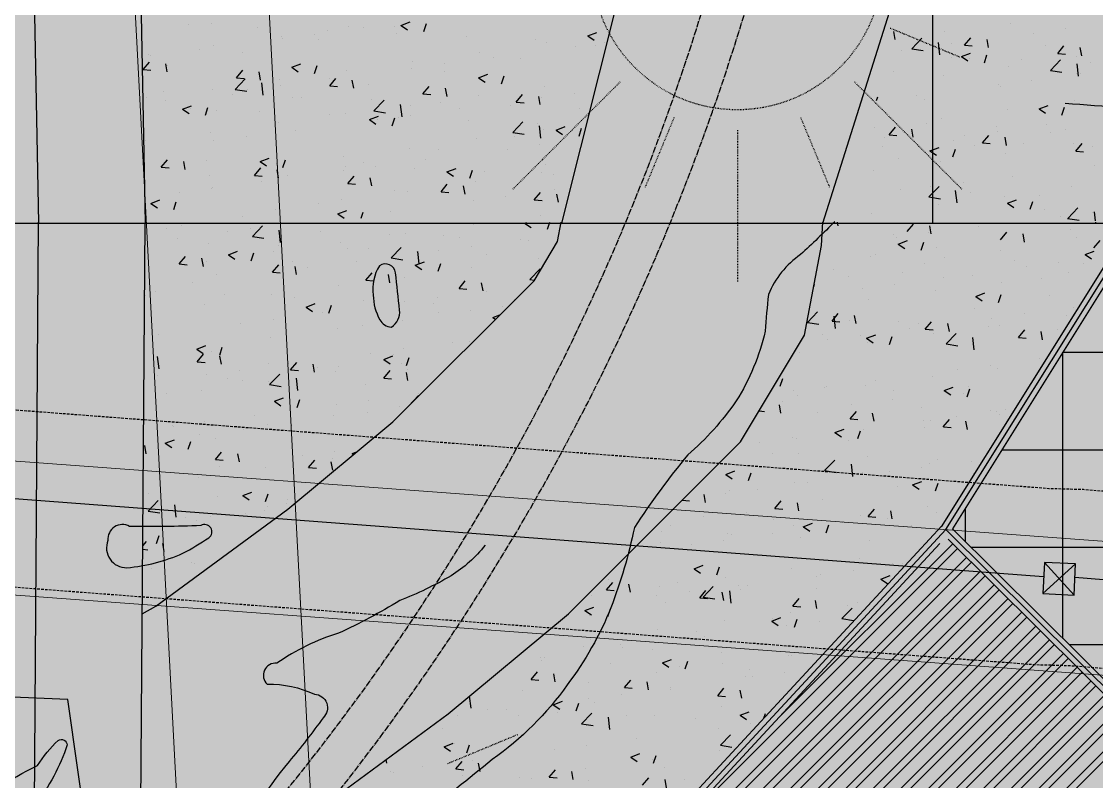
# Model space of a CAD drawing. Header units: millimetres. Extents: x 709 to 3952, y 378 to 2394.
# Drawn here: x 2424.3 to 2631, y 845 to 991.2 of the extents above; entities that cross this region are included whole.
import ezdxf

# ---------------------------------------------------------------- set-up
doc = ezdxf.new("R2010")
doc.units = ezdxf.units.MM
for name, pattern in [('ACAD_ISO03W100', [30, 12, -18]), ('ACAD_ISO04W100', [30, 24, -3, 0, -3]), ('DASHED', [0.75, 0.5, -0.25])]:
    doc.linetypes.add(name, pattern=pattern)
for name, color, linetype in [('BAS', 252, 'Continuous'), ('Layer1', 7, 'Continuous'), ('Layer3', 5, 'Continuous')]:
    doc.layers.add(name, color=color, linetype=linetype)
doc.layers.add('line', color=251, linetype='Continuous', lineweight=20)

# ---------------------------------------------------------------- blocks, each defined once
blk = doc.blocks.new('*X242')
at = {"color": 0}
for p, q in [((411214.94, 4018038.45), (411214.94, 4018038.45)), ((411192.76, 4018035.37), (411192.48, 4018036.92)), ((411202.31, 4018036.85), (411202.31, 4018036.85)), ((411219.28, 4018036.58), (411219.28, 4018036.58)), ((411225.54, 4018037.41), (411225.54, 4018037.41)), ((411195.93, 4018033.57), (411197.88, 4018035.6)), ((411201.34, 4018032.43), (411201.07, 4018034.81)), ((411203.5, 4018034.51), (411203.5, 4018034.51)), ((411206.07, 4018034.27), (411207.28, 4018035.71)), ((411206.07, 4018034.27), (411207.57, 4018034.14)), ((411210.7, 4018033.81), (411210.41, 4018035.37)), ((411221.64, 4018034.3), (411221.64, 4018034.3)), ((411224, 4018032.7), (411225.21, 4018034.14)), ((411194.03, 4018033.26), (411194.03, 4018033.26)), ((411195.93, 4018033.57), (411198.15, 4018033.22)), ((411203.66, 4018031.99), (411203.66, 4018031.99)), ((411205.51, 4018032.07), (411207.26, 4018032.74)), ((411205.51, 4018032.07), (411206.75, 4018031.23)), ((411209.9, 4018030.9), (411210.4, 4018032.41)), ((411224, 4018032.7), (411225.5, 4018032.57)), ((411227.62, 4018032), (411227.62, 4018032)), ((411228.63, 4018032.24), (411228.34, 4018033.8)), ((411207.06, 4018031.8), (411207.06, 4018031.8)), ((411214.63, 4018030.12), (411214.63, 4018030.12)), ((411217, 4018031.43), (411217, 4018031.43)), ((411222.61, 4018029.43), (411224.56, 4018031.46)), ((411228.03, 4018028.3), (411227.75, 4018030.67)), ((411230.35, 4018030.86), (411230.35, 4018030.86)), ((411192.48, 4018029.3), (411192.48, 4018029.3)), ((411202.01, 4018028.52), (411202.01, 4018028.52)), ((411222.61, 4018029.43), (411224.83, 4018029.09)), ((411227.63, 4018028.81), (411227.63, 4018028.81)), ((411228.43, 4018028.8), (411228.43, 4018028.8)), ((411212.71, 4018026.72), (411212.71, 4018026.72)), ((411213.05, 4018026.31), (411213.05, 4018026.31)), ((411218.97, 4018027.55), (411218.97, 4018027.55)), ((411189.16, 4018023.64), (411189.4, 4018024.35)), ((411196.92, 4018024.65), (411196.92, 4018024.65)), ((411198.47, 4018023.81), (411198.47, 4018023.81)), ((411214.33, 4018021.8), (411214.33, 4018021.8)), ((411220.43, 4018022), (411222.18, 4018022.67)), ((411220.43, 4018022), (411221.68, 4018021.16)), ((411224.82, 4018020.83), (411225.33, 4018022.34)), ((411227.31, 4018023.68), (411227.31, 4018023.68)), ((411201.7, 4018020.2), (411201.7, 4018020.2)), ((411188.87, 4018018.44), (411188.87, 4018018.44)), ((411191.61, 4018017.04), (411192.81, 4018018.47)), ((411196.23, 4018016.57), (411195.94, 4018018.14)), ((411198.79, 4018019.22), (411198.79, 4018019.22)), ((411212.14, 4018018.65), (411212.14, 4018018.65)), ((411212.39, 4018017.69), (411212.39, 4018017.69)), ((411221.86, 4018018.93), (411221.86, 4018018.93)), ((411222.59, 4018017.56), (411222.59, 4018017.56)), ((411225.48, 4018018.09), (411225.48, 4018018.09)), ((411190.72, 4018016.42), (411190.72, 4018016.42)), ((411191.61, 4018017.04), (411193.1, 4018016.91)), ((411204.06, 4018015.86), (411204.06, 4018015.86)), ((411206.13, 4018016.86), (411206.13, 4018016.86)), ((411209.54, 4018015.47), (411210.75, 4018016.9)), ((411209.54, 4018015.47), (411211.04, 4018015.34)), ((411214.16, 4018015), (411213.88, 4018016.57)), ((411190.34, 4018014.79), (411190.34, 4018014.79)), ((411199.43, 4018013.94), (411201.18, 4018014.61)), ((411199.43, 4018013.94), (411200.67, 4018013.1)), ((411203.81, 4018012.77), (411204.32, 4018014.28)), ((411208.02, 4018015.06), (411208.02, 4018015.06)), ((411214.02, 4018013.48), (411214.02, 4018013.48)), ((411217.41, 4018015.29), (411217.41, 4018015.29)), ((411227.01, 4018015.35), (411227.01, 4018015.35)), ((411227.47, 4018013.9), (411228.68, 4018015.34)), ((411227.47, 4018013.9), (411228.97, 4018013.77)), ((411230.75, 4018014.73), (411230.75, 4018014.73)), ((411193.44, 4018012.56), (411193.44, 4018012.56)), ((411201.4, 4018011.88), (411201.4, 4018011.88)), ((411188.56, 4018010.12), (411188.56, 4018010.12)), ((411231.07, 4018011.15), (411231.07, 4018011.15)), ((411205.81, 4018007.83), (411205.81, 4018007.83)), ((411215.28, 4018009.07), (411215.28, 4018009.07)), ((411193.82, 4018006.51), (411193.82, 4018006.51)), ((411199.24, 4018005.08), (411201.19, 4018007.11)), ((411199.55, 4018007), (411199.55, 4018007)), ((411204.66, 4018003.94), (411204.38, 4018006.32)), ((411207.16, 4018005.94), (411207.16, 4018005.94)), ((411213.72, 4018005.16), (411213.72, 4018005.16)), ((411220.51, 4018005.38), (411220.51, 4018005.38)), ((411226.71, 4018007.03), (411226.71, 4018007.03)), ((411199.24, 4018005.08), (411201.47, 4018004.73)), ((411201.09, 4018003.56), (411201.09, 4018003.56)), ((411214.35, 4018003.87), (411216.1, 4018004.54)), ((411214.35, 4018003.87), (411215.59, 4018003.03)), ((411218.74, 4018002.7), (411219.24, 4018004.22)), ((411188.26, 4018001.8), (411188.26, 4018001.8)), ((411221.56, 4018002.64), (411221.56, 4018002.64)), ((411224.49, 4018001.29), (411224.49, 4018001.29)), ((411225.93, 4018000.94), (411227.87, 4018002.97)), ((411230.75, 4018002.12), (411230.75, 4018002.12)), ((411231.26, 4018000.48), (411231.06, 4018002.18)), ((411225.92, 4018000.94), (411228.15, 4018000.59))]:
    blk.add_line(p, q, dxfattribs=at)
blk = doc.blocks.new('*X243')
at = {"color": 0}
for p, q in [((411056.86, 4018038.19), (411056.86, 4018038.19)), ((411061.33, 4018038.43), (411061.33, 4018038.43)), ((411097.72, 4018038.07), (411099.47, 4018038.75)), ((411102.11, 4018036.91), (411102.62, 4018038.42)), ((411070.2, 4018037.63), (411070.2, 4018037.63)), ((411081.12, 4018036.38), (411081.12, 4018036.38)), ((411083.55, 4018037.06), (411083.55, 4018037.06)), ((411087.57, 4018037.78), (411087.57, 4018037.78)), ((411090.59, 4018037.63), (411090.59, 4018037.63)), ((411096.48, 4018037.95), (411096.48, 4018037.95)), ((411096.89, 4018036.5), (411096.89, 4018036.5)), ((411097.73, 4018038.07), (411098.97, 4018037.23)), ((411133.65, 4018036.07), (411135.4, 4018036.74)), ((411061.75, 4018034.15), (411061.75, 4018034.15)), ((411074.74, 4018036.02), (411074.74, 4018036.02)), ((411074.86, 4018035.56), (411074.86, 4018035.56)), ((411081.9, 4018035.44), (411081.9, 4018035.44)), ((411110.24, 4018035.94), (411110.24, 4018035.94)), ((411123.59, 4018035.37), (411123.59, 4018035.37)), ((411125.72, 4018034.7), (411125.72, 4018034.7)), ((411133.65, 4018036.07), (411134.9, 4018035.23)), ((411135.19, 4018034.2), (411135.19, 4018034.2)), ((411136.93, 4018034.81), (411136.93, 4018034.81)), ((411049.12, 4018032.55), (411049.12, 4018032.55)), ((411049.6, 4018032.23), (411049.6, 4018032.23)), ((411059.07, 4018033.48), (411059.07, 4018033.48)), ((411067.32, 4018032.94), (411067.32, 4018032.94)), ((411112.88, 4018032.94), (411112.88, 4018032.94)), ((411131.31, 4018034), (411131.31, 4018034)), ((411048.16, 4018029.59), (411049.36, 4018031.02)), ((411052.78, 4018029.12), (411052.49, 4018030.69)), ((411052.74, 4018030.44), (411052.74, 4018030.44)), ((411076.72, 4018030.01), (411078.47, 4018030.68)), ((411076.72, 4018030.01), (411077.96, 4018029.17)), ((411081.11, 4018028.84), (411081.61, 4018030.35)), ((411099.9, 4018031.06), (411099.9, 4018031.06)), ((411106.06, 4018030.67), (411106.06, 4018030.67)), ((411115.53, 4018031.92), (411115.53, 4018031.92)), ((411120.61, 4018031.7), (411120.61, 4018031.7)), ((411048.16, 4018029.59), (411049.65, 4018029.46)), ((411066.09, 4018028.02), (411067.29, 4018029.45)), ((411066.09, 4018028.02), (411067.58, 4018027.89)), ((411070.71, 4018027.55), (411070.42, 4018029.12)), ((411084.02, 4018026.45), (411085.22, 4018027.89)), ((411087.27, 4018029.46), (411087.27, 4018029.46)), ((411099.8, 4018029.85), (411099.8, 4018029.85)), ((411106.03, 4018029.2), (411106.03, 4018029.2)), ((411112.65, 4018028.01), (411114.4, 4018028.68)), ((411112.65, 4018028.01), (411113.89, 4018027.17)), ((411117.03, 4018026.84), (411117.54, 4018028.35)), ((411061.45, 4018025.83), (411061.45, 4018025.83)), ((411065.84, 4018025.77), (411067.79, 4018027.8)), ((411065.84, 4018025.77), (411068.06, 4018025.42)), ((411071.25, 4018024.63), (411070.98, 4018027.01)), ((411074.43, 4018027.7), (411074.43, 4018027.7)), ((411074.54, 4018026.52), (411074.54, 4018026.52)), ((411084.01, 4018027.77), (411084.01, 4018027.77)), ((411084.02, 4018026.45), (411085.52, 4018026.32)), ((411088.64, 4018025.98), (411088.35, 4018027.55)), ((411091.45, 4018026.69), (411091.45, 4018026.69)), ((411101.95, 4018024.88), (411103.16, 4018026.32)), ((411106.58, 4018024.41), (411106.29, 4018025.98)), ((411125.41, 4018026.38), (411125.41, 4018026.38)), ((411048.82, 4018024.23), (411048.82, 4018024.23)), ((411051.99, 4018025.42), (411051.99, 4018025.42)), ((411065.34, 4018024.85), (411065.34, 4018024.85)), ((411068.28, 4018025.7), (411068.28, 4018025.7)), ((411076.87, 4018024.19), (411076.87, 4018024.19)), ((411078.68, 4018024.29), (411078.68, 4018024.29)), ((411092.03, 4018023.73), (411092.03, 4018023.73)), ((411101.95, 4018024.88), (411103.45, 4018024.75)), ((411112.58, 4018024.62), (411112.58, 4018024.62)), ((411119.88, 4018023.31), (411121.09, 4018024.75)), ((411124.51, 4018022.84), (411124.22, 4018024.41)), ((411124.74, 4018024.14), (411124.74, 4018024.14)), ((411131, 4018024.96), (411131, 4018024.96)), ((411052.5, 4018023.62), (411052.5, 4018023.62)), ((411055.71, 4018021.95), (411057.46, 4018022.62)), ((411055.71, 4018021.95), (411056.96, 4018021.11)), ((411057.26, 4018022.06), (411057.26, 4018022.06)), ((411060.1, 4018020.78), (411060.61, 4018022.29)), ((411062.29, 4018021.69), (411062.29, 4018021.69)), ((411092.52, 4018021.63), (411094.47, 4018023.66)), ((411092.52, 4018021.63), (411094.74, 4018021.28)), ((411097.94, 4018020.5), (411097.66, 4018022.87)), ((411099.59, 4018022.74), (411099.59, 4018022.74)), ((411105.37, 4018023.16), (411105.37, 4018023.16)), ((411108.95, 4018022.06), (411108.95, 4018022.06)), ((411118.72, 4018022.6), (411118.72, 4018022.6)), ((411119.88, 4018023.31), (411121.38, 4018023.18)), ((411132.06, 4018022.03), (411132.06, 4018022.03)), ((411070.61, 4018021.5), (411070.61, 4018021.5)), ((411083.95, 4018020.93), (411083.95, 4018020.93)), ((411086.96, 4018021.14), (411086.96, 4018021.14)), ((411091.64, 4018019.94), (411093.39, 4018020.62)), ((411091.64, 4018019.94), (411092.89, 4018019.1)), ((411093.22, 4018019.99), (411093.22, 4018019.99)), ((411096.03, 4018018.78), (411096.53, 4018020.29)), ((411097.3, 4018020.37), (411097.3, 4018020.37)), ((411099.48, 4018020.81), (411099.48, 4018020.81)), ((411110.64, 4018019.8), (411110.64, 4018019.8)), ((411061.14, 4018017.51), (411061.14, 4018017.51)), ((411074.13, 4018019.38), (411074.13, 4018019.38)), ((411077.43, 4018017.91), (411077.43, 4018017.91)), ((411119.2, 4018017.49), (411121.15, 4018019.52)), ((411119.2, 4018017.49), (411121.42, 4018017.15)), ((411123.99, 4018019.24), (411123.99, 4018019.24)), ((411124.62, 4018016.36), (411124.34, 4018018.73)), ((411125.11, 4018018.05), (411125.11, 4018018.05)), ((411127.57, 4018017.94), (411129.32, 4018018.61)), ((411127.57, 4018017.94), (411128.81, 4018017.1)), ((411131.96, 4018016.77), (411132.46, 4018018.29)), ((411048.52, 4018015.91), (411048.52, 4018015.91)), ((411061.71, 4018015.84), (411061.71, 4018015.84)), ((411067.97, 4018016.66), (411067.97, 4018016.66)), ((411112.27, 4018016.29), (411112.27, 4018016.29)), ((411119.58, 4018016.78), (411119.58, 4018016.78)), ((411099.29, 4018014.42), (411099.29, 4018014.42)), ((411105, 4018014.28), (411105, 4018014.28)), ((411118.16, 4018014.28), (411118.16, 4018014.28)), ((411124.42, 4018015.1), (411124.42, 4018015.1)), ((411051.63, 4018010.78), (411052.83, 4018012.22)), ((411056.25, 4018010.32), (411055.96, 4018011.88)), ((411060.36, 4018012.15), (411060.36, 4018012.15)), ((411070.64, 4018011.88), (411072.39, 4018012.55)), ((411070.64, 4018011.88), (411071.88, 4018011.04)), ((411073.71, 4018011.58), (411073.71, 4018011.58)), ((411075.02, 4018010.71), (411075.53, 4018012.22)), ((411086.66, 4018012.82), (411086.66, 4018012.82)), ((411090.42, 4018011.78), (411090.42, 4018011.78)), ((411102.37, 4018012.2), (411102.37, 4018012.2)), ((411125.57, 4018011.29), (411125.57, 4018011.29)), ((411051.63, 4018010.78), (411053.12, 4018010.65)), ((411069.56, 4018009.21), (411070.76, 4018010.65)), ((411073.82, 4018011.06), (411073.82, 4018011.06)), ((411074.18, 4018008.75), (411073.89, 4018010.31)), ((411075.84, 4018009.28), (411075.84, 4018009.28)), ((411086.65, 4018010.13), (411086.65, 4018010.13)), ((411087.05, 4018011.02), (411087.05, 4018011.02)), ((411092.9, 4018010.95), (411092.9, 4018010.95)), ((411100.4, 4018010.45), (411100.4, 4018010.45)), ((411106.56, 4018009.88), (411108.31, 4018010.55)), ((411106.56, 4018009.88), (411107.81, 4018009.04)), ((411110.95, 4018008.71), (411111.46, 4018010.22)), ((411113.74, 4018009.89), (411113.74, 4018009.89)), ((411124.8, 4018009.73), (411124.8, 4018009.73)), ((411127.09, 4018009.33), (411127.09, 4018009.33)), ((411060.84, 4018009.18), (411060.84, 4018009.18)), ((411069.56, 4018009.21), (411071.05, 4018009.08)), ((411070.86, 4018008.05), (411070.86, 4018008.05)), ((411087.49, 4018007.64), (411088.69, 4018009.08)), ((411087.49, 4018007.64), (411088.98, 4018007.51)), ((411092.11, 4018007.18), (411091.82, 4018008.74)), ((411105.42, 4018006.08), (411106.62, 4018007.51)), ((411110.04, 4018005.61), (411109.75, 4018007.18)), ((411110.99, 4018008.79), (411110.99, 4018008.79)), ((411111.97, 4018007.97), (411111.97, 4018007.97)), ((411055.13, 4018005.98), (411055.13, 4018005.98)), ((411061.26, 4018006.77), (411061.26, 4018006.77)), ((411061.39, 4018006.8), (411061.39, 4018006.8)), ((411096.41, 4018006.29), (411096.41, 4018006.29)), ((411098.98, 4018006.1), (411098.98, 4018006.1)), ((411105.42, 4018006.08), (411106.92, 4018005.94)), ((411117.84, 4018005.24), (411117.84, 4018005.24)), ((411123.35, 4018004.51), (411124.56, 4018005.94)), ((411127.31, 4018006.49), (411127.31, 4018006.49)), ((411127.98, 4018004.04), (411127.69, 4018005.61)), ((411049.63, 4018003.82), (411051.38, 4018004.49)), ((411049.63, 4018003.82), (411050.87, 4018002.98)), ((411054.02, 4018002.65), (411054.52, 4018004.16)), ((411081.83, 4018003.79), (411081.83, 4018003.79)), ((411086.36, 4018004.5), (411086.36, 4018004.5)), ((411111.58, 4018004.42), (411111.58, 4018004.42)), ((411123.35, 4018004.51), (411124.85, 4018004.38)), ((411067.25, 4018001.28), (411067.25, 4018001.28)), ((411073.52, 4018002.74), (411073.52, 4018002.74)), ((411085.56, 4018001.82), (411087.31, 4018002.49)), ((411085.56, 4018001.81), (411086.77, 4018001)), ((411086.33, 4018001.09), (411086.33, 4018001.09)), ((411090.06, 4018001), (411090.45, 4018002.16)), ((411095.8, 4018002.34), (411095.8, 4018002.34)), ((411124.5, 4018001.41), (411124.5, 4018001.41))]:
    blk.add_line(p, q, dxfattribs=at)
blk = doc.blocks.new('*X325')
at = {"color": 0}
for p, q in [((411225, 4017919.94), (411225, 4017974.99)), ((411225.01, 4017975), (411755.06, 4017975)), ((411213.28, 4017956.25), (411749.24, 4017956.25)), ((411206.25, 4017938.56), (411206.25, 4017945.02)), ((411207.32, 4017937.5), (411743.42, 4017937.5)), ((411226.2, 4017918.75), (411737.59, 4017918.75))]:
    blk.add_line(p, q, dxfattribs=at)
blk = doc.blocks.new('*X286')
at = {"color": 0}
for p, q in [((411147.24, 4017879.73), (411204.75, 4017937.23)), ((411170.58, 4017904.94), (411203.81, 4017938.17)), ((411104.58, 4017833.64), (411206.47, 4017935.53)), ((411039.95, 4017763.71), (411209.13, 4017932.88)), ((411081.25, 4017808.44), (411207.41, 4017934.59)), ((411039.57, 4017761.45), (411210.07, 4017931.95)), ((411038.39, 4017754.97), (411212.73, 4017929.31)), ((411038.82, 4017757.28), (411211.79, 4017930.24)), ((411037.07, 4017748.34), (411215.39, 4017926.67)), ((411037.55, 4017750.7), (411214.45, 4017927.6)), ((411036.13, 4017743.98), (411217.11, 4017924.96)), ((411035.59, 4017741.56), (411218.05, 4017924.02)), ((411033.94, 4017734.61), (411220.71, 4017921.38)), ((411034.54, 4017737.09), (411219.77, 4017922.32)), ((411032.1, 4017727.46), (411223.37, 4017918.74)), ((411032.77, 4017730.01), (411222.43, 4017919.67)), ((411030.8, 4017722.73), (411225.09, 4017917.03)), ((411028.6, 4017715.24), (411227.76, 4017914.39)), ((411030.05, 4017720.11), (411226.04, 4017916.1)), ((411027.77, 4017712.53), (411228.7, 4017913.45)), ((411025.23, 4017704.69), (411231.36, 4017910.81)), ((411026.16, 4017707.49), (411230.42, 4017911.75)), ((411022.4, 4017696.55), (411234.02, 4017908.17)), ((411023.44, 4017699.46), (411233.08, 4017909.1)), ((411020.39, 4017691.11), (411235.74, 4017906.46)), ((411016.97, 4017682.39), (411238.4, 4017903.82)), ((411019.23, 4017688.07), (411236.68, 4017905.53)), ((411015.66, 4017679.2), (411239.34, 4017902.89))]:
    blk.add_line(p, q, dxfattribs=at)
blk = doc.blocks.new('*X289')
at = {"color": 0}
for p, q in [((411181.77, 4017999.33), (411181.65, 4018000)), ((411195.08, 4017998.23), (411196.28, 4017999.67)), ((411199.7, 4017997.76), (411199.41, 4017999.33)), ((411208.7, 4017999.21), (411208.7, 4017999.21)), ((411231.34, 4017999.81), (411231.32, 4018000)), ((411192.4, 4017997.64), (411192.4, 4017997.64)), ((411192.98, 4017997.14), (411192.98, 4017997.14)), ((411199.24, 4017997.97), (411199.24, 4017997.97)), ((411213.01, 4017996.66), (411214.21, 4017998.1)), ((411213.42, 4017996.83), (411213.42, 4017996.83)), ((411217.63, 4017996.2), (411217.34, 4017997.76)), ((411226.4, 4017998.71), (411226.4, 4017998.71)), ((411227.55, 4017997.15), (411227.55, 4017997.15)), ((411193.34, 4017995.81), (411195.09, 4017996.48)), ((411193.34, 4017995.81), (411194.59, 4017994.97)), ((411197.73, 4017994.64), (411198.24, 4017996.15)), ((411200.79, 4017995.23), (411200.79, 4017995.23)), ((411230.94, 4017995.09), (411232.15, 4017996.53)), ((411187.95, 4017993.47), (411187.95, 4017993.47)), ((411188.95, 4017993.73), (411188.95, 4017993.73)), ((411202.29, 4017993.17), (411202.29, 4017993.17)), ((411212.97, 4017994.65), (411212.97, 4017994.65)), ((411229.27, 4017993.81), (411231.02, 4017994.48)), ((411229.27, 4017993.81), (411230.52, 4017992.97)), ((411180.87, 4017990.94), (411180.87, 4017990.94)), ((411198.39, 4017992.15), (411198.39, 4017992.15)), ((411215.64, 4017992.6), (411215.64, 4017992.6)), ((411217.92, 4017991.43), (411217.92, 4017991.43)), ((411224.18, 4017992.26), (411224.18, 4017992.26)), ((411228.99, 4017992.04), (411228.99, 4017992.04)), ((411183.81, 4017989.65), (411183.81, 4017989.65)), ((411194.22, 4017990.37), (411194.22, 4017990.37)), ((411202.13, 4017989.35), (411202.13, 4017989.35)), ((411207.57, 4017989.81), (411207.57, 4017989.81)), ((411220.91, 4017989.25), (411220.91, 4017989.25)), ((411226.1, 4017990.39), (411226.1, 4017990.39)), ((411177.09, 4017987.65), (411177.23, 4017988.09)), ((411186.4, 4017987.28), (411186.4, 4017987.28)), ((411192.66, 4017988.11), (411192.66, 4017988.11)), ((411200.49, 4017986.91), (411200.49, 4017986.91)), ((411213.11, 4017988.51), (411213.11, 4017988.51)), ((411187.65, 4017985.15), (411187.65, 4017985.15)), ((411208.27, 4017985.74), (411210.02, 4017986.42)), ((411208.27, 4017985.74), (411209.51, 4017984.9)), ((411212.65, 4017984.58), (411213.16, 4017986.09)), ((411222.52, 4017985.9), (411222.52, 4017985.9)), ((411175.88, 4017980.72), (411177.82, 4017982.75)), ((411180.61, 4017981), (411181.82, 4017982.43)), ((411207.94, 4017983.4), (411207.94, 4017983.4)), ((411217.6, 4017982.4), (411217.6, 4017982.4)), ((411227.07, 4017983.64), (411227.07, 4017983.64)), ((411175.88, 4017980.72), (411178.1, 4017980.38)), ((411180.62, 4017981), (411182.11, 4017980.86)), ((411181.29, 4017979.59), (411181.02, 4017981.96)), ((411183.97, 4017981.02), (411183.97, 4017981.02)), ((411185.24, 4017980.53), (411184.95, 4017982.1)), ((411193.36, 4017980.9), (411193.36, 4017980.9)), ((411197.32, 4017980.46), (411197.32, 4017980.46)), ((411198.55, 4017979.43), (411199.75, 4017980.86)), ((411203.17, 4017978.96), (411202.88, 4017980.53)), ((411211.34, 4017981.57), (411211.34, 4017981.57)), ((411225.79, 4017982.06), (411225.79, 4017982.06)), ((411178.78, 4017978.4), (411178.78, 4017978.4)), ((411186.08, 4017978.25), (411186.08, 4017978.25)), ((411187.26, 4017977.68), (411189.01, 4017978.35)), ((411195.55, 4017979.49), (411195.55, 4017979.49)), ((411198.55, 4017979.43), (411200.04, 4017979.3)), ((411200.18, 4017978.59), (411200.18, 4017978.59)), ((411202.56, 4017976.59), (411204.51, 4017978.62)), ((411210.67, 4017979.9), (411210.67, 4017979.9)), ((411212.81, 4017980.19), (411212.81, 4017980.19)), ((411216.48, 4017977.86), (411217.68, 4017979.29)), ((411221.1, 4017977.39), (411220.81, 4017978.96)), ((411224.01, 4017979.33), (411224.01, 4017979.33)), ((411179.82, 4017977.42), (411179.82, 4017977.42)), ((411187.26, 4017977.68), (411188.5, 4017976.84)), ((411187.35, 4017976.83), (411187.35, 4017976.83)), ((411191.65, 4017976.51), (411192.15, 4017978.02)), ((411202.56, 4017976.59), (411204.78, 4017976.24)), ((411207.97, 4017975.45), (411207.7, 4017977.83)), ((411216.48, 4017977.86), (411217.97, 4017977.73)), ((411174.36, 4017974.95), (411174.36, 4017974.95)), ((411211.02, 4017972.54), (411211.02, 4017972.54)), ((411220.49, 4017973.78), (411220.49, 4017973.78)), ((411170.64, 4017968.45), (411171.15, 4017969.96)), ((411199.88, 4017970.27), (411199.88, 4017970.27)), ((411204.76, 4017971.71), (411204.76, 4017971.71)), ((411212.5, 4017971.87), (411212.5, 4017971.87)), ((411179.11, 4017968.25), (411179.11, 4017968.25)), ((411179.51, 4017968.39), (411179.51, 4017968.39)), ((411187.04, 4017968.51), (411187.04, 4017968.51)), ((411188.97, 4017969.63), (411188.97, 4017969.63)), ((411202.18, 4017967.62), (411203.93, 4017968.29)), ((411206.57, 4017966.45), (411207.08, 4017967.96)), ((411206.91, 4017968.48), (411206.91, 4017968.48)), ((411173.25, 4017967.56), (411173.25, 4017967.56)), ((411174.06, 4017966.63), (411174.06, 4017966.63)), ((411192.33, 4017965.98), (411192.33, 4017965.98)), ((411192.45, 4017967.69), (411192.45, 4017967.69)), ((411202.18, 4017967.61), (411203.43, 4017966.78)), ((411205.8, 4017967.12), (411205.8, 4017967.12)), ((411170.78, 4017963.29), (411170.49, 4017964.86)), ((411171.03, 4017965.46), (411171.03, 4017965.46)), ((411184.38, 4017964.89), (411184.38, 4017964.89)), ((411197.72, 4017964.33), (411197.72, 4017964.33)), ((411211.07, 4017963.76), (411211.07, 4017963.76)), ((411213.91, 4017963.92), (411213.91, 4017963.92)), ((411166.58, 4017963.72), (411167.65, 4017963.63)), ((411177.75, 4017963.48), (411177.75, 4017963.48)), ((411184.08, 4017962.19), (411185.29, 4017963.63)), ((411184.08, 4017962.19), (411185.58, 4017962.06)), ((411188.71, 4017961.72), (411188.42, 4017963.29)), ((411198.19, 4017961.85), (411198.19, 4017961.85)), ((411199.57, 4017961.94), (411199.57, 4017961.94)), ((411202.01, 4017960.62), (411203.22, 4017962.06)), ((411204.45, 4017962.68), (411204.45, 4017962.68)), ((411206.64, 4017960.15), (411206.35, 4017961.72)), ((411212.2, 4017963.54), (411212.2, 4017963.54)), ((411212.9, 4017963), (411212.9, 4017963)), ((411181.18, 4017959.55), (411182.93, 4017960.22)), ((411182.4, 4017959.77), (411182.4, 4017959.77)), ((411185.56, 4017958.38), (411186.07, 4017959.89)), ((411186.74, 4017960.18), (411186.74, 4017960.18)), ((411198.32, 4017960.49), (411198.32, 4017960.49)), ((411202.02, 4017960.62), (411203.51, 4017960.49)), ((411166.67, 4017957.7), (411166.67, 4017957.7)), ((411172.93, 4017958.53), (411172.93, 4017958.53)), ((411173.75, 4017958.31), (411173.75, 4017958.31)), ((411181.18, 4017959.55), (411182.42, 4017958.71)), ((411183.74, 4017957.99), (411183.74, 4017957.99)), ((411169.16, 4017955.49), (411169.16, 4017955.49)), ((411174.13, 4017955.54), (411174.13, 4017955.54)), ((411179.19, 4017952.23), (411181.14, 4017954.26)), ((411184.61, 4017951.1), (411184.33, 4017953.47)), ((411187.48, 4017954.98), (411187.48, 4017954.98)), ((411199.27, 4017953.62), (411199.27, 4017953.62)), ((411200.82, 4017954.41), (411200.82, 4017954.41)), ((411207.34, 4017954.06), (411207.34, 4017954.06)), ((411160.17, 4017951.49), (411161.92, 4017952.16)), ((411160.17, 4017951.49), (411161.42, 4017950.65)), ((411164.56, 4017950.32), (411165.07, 4017951.83)), ((411179.19, 4017952.23), (411181.42, 4017951.89)), ((411186.43, 4017951.86), (411186.43, 4017951.86)), ((411191.61, 4017951.99), (411191.61, 4017951.99)), ((411197.87, 4017952.82), (411197.87, 4017952.82)), ((411207.87, 4017951.74), (411207.87, 4017951.74)), ((411173.45, 4017949.99), (411173.45, 4017949.99)), ((411175.82, 4017949.91), (411175.82, 4017949.91)), ((411196.1, 4017949.49), (411197.85, 4017950.16)), ((411196.1, 4017949.49), (411197.34, 4017948.65)), ((411200.49, 4017948.32), (411200.99, 4017949.83)), ((411156.31, 4017946.06), (411156.02, 4017947.62)), ((411160.09, 4017947.84), (411160.09, 4017947.84)), ((411160.82, 4017948.39), (411160.82, 4017948.39)), ((411166.35, 4017948.67), (411166.35, 4017948.67)), ((411193.29, 4017949.24), (411193.29, 4017949.24)), ((411151.76, 4017946.52), (411153.18, 4017946.39)), ((411169.62, 4017944.95), (411170.83, 4017946.39)), ((411174.24, 4017944.49), (411173.96, 4017946.05)), ((411178.71, 4017946.74), (411178.71, 4017946.74)), ((411198.97, 4017945.3), (411198.97, 4017945.3)), ((411155.92, 4017943.33), (411155.92, 4017943.33)), ((411164.13, 4017944.24), (411164.13, 4017944.24)), ((411169.62, 4017944.95), (411171.12, 4017944.82)), ((411186.13, 4017943.54), (411186.13, 4017943.54)), ((411187.55, 4017943.39), (411188.76, 4017944.82)), ((411187.55, 4017943.39), (411189.05, 4017943.26)), ((411192.18, 4017942.92), (411191.89, 4017944.49)), ((411200.76, 4017944.2), (411200.76, 4017944.2)), ((411149.55, 4017941.73), (411149.55, 4017941.73)), ((411169.26, 4017942.77), (411169.26, 4017942.77)), ((411173.14, 4017941.67), (411173.14, 4017941.67)), ((411175.09, 4017941.42), (411176.85, 4017942.1)), ((411175.1, 4017941.42), (411176.34, 4017940.58)), ((411179.48, 4017940.25), (411179.99, 4017941.77)), ((411182.61, 4017942.2), (411182.61, 4017942.2)), ((411185.03, 4017942.13), (411185.03, 4017942.13)), ((411191.29, 4017942.96), (411191.29, 4017942.96)), ((411195.96, 4017941.64), (411195.96, 4017941.64)), ((411147.84, 4017940.54), (411147.84, 4017940.54)), ((411160.52, 4017940.06), (411160.52, 4017940.06)), ((411161.19, 4017939.97), (411161.19, 4017939.97)), ((411169.24, 4017940.05), (411169.24, 4017940.05)), ((411174.54, 4017939.41), (411174.54, 4017939.41)), ((411147.68, 4017938.3), (411147.68, 4017938.3)), ((411153.52, 4017937.98), (411153.52, 4017937.98)), ((411159.78, 4017938.81), (411159.78, 4017938.81)), ((411187.88, 4017938.85), (411187.88, 4017938.85)), ((411185.83, 4017935.22), (411185.83, 4017935.22)), ((411154.09, 4017933.36), (411155.84, 4017934.03)), ((411154.09, 4017933.36), (411155.33, 4017932.52)), ((411158.48, 4017932.19), (411158.98, 4017933.7)), ((411172.84, 4017933.34), (411172.84, 4017933.34)), ((411184.71, 4017933.09), (411184.71, 4017933.09)), ((411192.26, 4017934.32), (411192.26, 4017934.32)), ((411194.18, 4017934.34), (411194.18, 4017934.34)), ((411137.23, 4017929.29), (411138.43, 4017930.72)), ((411137.6, 4017931.19), (411137.6, 4017931.19)), ((411160.21, 4017931.74), (411160.21, 4017931.74)), ((411177.68, 4017931.82), (411177.68, 4017931.82)), ((411178.46, 4017932.27), (411178.46, 4017932.27)), ((411190.02, 4017931.36), (411191.77, 4017932.03)), ((411190.02, 4017931.36), (411191.26, 4017930.52)), ((411137.23, 4017929.29), (411138.72, 4017929.16)), ((411141.85, 4017928.82), (411141.56, 4017930.39)), ((411147.38, 4017929.98), (411147.38, 4017929.98)), ((411150.95, 4017930.62), (411150.95, 4017930.62)), ((411153.2, 4017928.95), (411153.2, 4017928.95)), ((411155.16, 4017927.72), (411156.36, 4017929.16)), ((411155.83, 4017927.88), (411157.77, 4017929.91)), ((411159.78, 4017927.25), (411159.49, 4017928.82)), ((411161.24, 4017926.75), (411160.96, 4017929.12)), ((411162.67, 4017930.19), (411162.67, 4017930.19)), ((411163.1, 4017929.32), (411163.1, 4017929.32)), ((411164.29, 4017930.06), (411164.29, 4017930.06)), ((411177.64, 4017929.5), (411177.64, 4017929.5)), ((411134.39, 4017928.11), (411134.39, 4017928.11)), ((411146.94, 4017928.12), (411146.94, 4017928.12)), ((411148.52, 4017926.82), (411148.52, 4017926.82)), ((411155.16, 4017927.72), (411156.65, 4017927.59)), ((411155.83, 4017927.88), (411158.05, 4017927.54)), ((411173.09, 4017926.15), (411174.29, 4017927.59)), ((411177.71, 4017925.68), (411177.42, 4017927.25)), ((411185.52, 4017926.89), (411185.52, 4017926.89)), ((411133.08, 4017925.3), (411134.83, 4017925.97)), ((411133.08, 4017925.3), (411134.33, 4017924.46)), ((411137.47, 4017924.13), (411137.98, 4017925.64)), ((411172.54, 4017925.02), (411172.54, 4017925.02)), ((411173.09, 4017926.15), (411174.59, 4017926.02)), ((411182.51, 4017923.74), (411184.45, 4017925.77)), ((411183.67, 4017926.33), (411183.67, 4017926.33)), ((411133.94, 4017924.31), (411133.94, 4017924.31)), ((411159.91, 4017923.42), (411159.91, 4017923.42)), ((411169.01, 4017923.29), (411170.76, 4017923.97)), ((411169.01, 4017923.29), (411170.26, 4017922.45)), ((411169.09, 4017923.83), (411169.09, 4017923.83)), ((411171.88, 4017922.41), (411171.88, 4017922.41)), ((411173.4, 4017922.13), (411173.9, 4017923.64)), ((411178.14, 4017923.23), (411178.14, 4017923.23)), ((411182.51, 4017923.74), (411184.73, 4017923.4)), ((411147.07, 4017921.66), (411147.07, 4017921.66)), ((411154.51, 4017921.33), (411154.51, 4017921.33)), ((411156.09, 4017920.33), (411156.09, 4017920.33)), ((411132.73, 4017918.41), (411132.73, 4017918.41)), ((411134.09, 4017919.79), (411134.09, 4017919.79)), ((411139.93, 4017918.82), (411139.93, 4017918.82)), ((411140.36, 4017918.26), (411140.36, 4017918.26)), ((411146.62, 4017919.09), (411146.62, 4017919.09)), ((411125.35, 4017916.32), (411125.35, 4017916.32)), ((411146.08, 4017917.85), (411146.08, 4017917.85)), ((411159.42, 4017917.28), (411159.42, 4017917.28)), ((411172.23, 4017916.7), (411172.23, 4017916.7)), ((411172.77, 4017916.72), (411172.77, 4017916.72)), ((411124.58, 4017916.18), (411124.58, 4017916.18)), ((411124.66, 4017915.62), (411124.66, 4017915.62)), ((411138, 4017915.05), (411138, 4017915.05)), ((411148.01, 4017915.23), (411149.76, 4017915.9)), ((411148.01, 4017915.23), (411149.25, 4017914.39)), ((411151.35, 4017914.49), (411151.35, 4017914.49)), ((411152.39, 4017914.06), (411152.9, 4017915.57)), ((411159.61, 4017915.1), (411159.61, 4017915.1)), ((411122.76, 4017912.05), (411123.97, 4017913.49)), ((411127.39, 4017911.58), (411127.1, 4017913.15)), ((411146.77, 4017913.34), (411146.77, 4017913.34)), ((411164.06, 4017912.58), (411164.06, 4017912.58)), ((411164.69, 4017913.93), (411164.69, 4017913.93)), ((411165.3, 4017912.55), (411165.3, 4017912.55)), ((411171.56, 4017913.37), (411171.56, 4017913.37)), ((411122.77, 4017912.05), (411124.26, 4017911.92)), ((411133.78, 4017911.46), (411133.78, 4017911.46)), ((411140.7, 4017910.48), (411141.9, 4017911.92)), ((411140.7, 4017910.48), (411142.19, 4017910.35)), ((411145.32, 4017910.02), (411145.03, 4017911.58)), ((411149.48, 4017910.08), (411149.48, 4017910.08)), ((411149.51, 4017910.47), (411149.51, 4017910.47)), ((411158.63, 4017908.91), (411159.83, 4017910.35)), ((411163.25, 4017908.45), (411162.96, 4017910.01)), ((411111.19, 4017906.53), (411110.92, 4017908.84)), ((411121.16, 4017909.86), (411121.16, 4017909.86)), ((411133.79, 4017908.4), (411133.79, 4017908.4)), ((411140.05, 4017909.23), (411140.05, 4017909.23)), ((411158.63, 4017908.91), (411160.12, 4017908.78)), ((411114.41, 4017906.27), (411114.41, 4017906.27)), ((411118, 4017906.32), (411118, 4017906.32)), ((411127, 4017907.17), (411128.75, 4017907.84)), ((411127, 4017907.17), (411128.24, 4017906.33)), ((411131.39, 4017906), (411131.89, 4017907.51)), ((411134.9, 4017907.57), (411134.9, 4017907.57)), ((411159.3, 4017906.78), (411159.3, 4017906.78)), ((411108.53, 4017905.08), (411108.53, 4017905.08)), ((411120.32, 4017905.07), (411120.32, 4017905.07)), ((411127.76, 4017905.7), (411127.76, 4017905.7)), ((411132.46, 4017903.53), (411134.41, 4017905.56)), ((411137.87, 4017902.39), (411137.6, 4017904.77)), ((411141.1, 4017905.14), (411141.1, 4017905.14)), ((411146.47, 4017905.02), (411146.47, 4017905.02)), ((411154.45, 4017904.58), (411154.45, 4017904.58)), ((411162.93, 4017905.17), (411164.68, 4017905.84)), ((411162.93, 4017905.16), (411164.17, 4017904.33)), ((411167.51, 4017904.57), (411167.82, 4017905.51)), ((411105.74, 4017902.57), (411105.74, 4017902.57)), ((411132.46, 4017903.53), (411134.68, 4017903.18)), ((411133.48, 4017903.14), (411133.48, 4017903.14)), ((411158.73, 4017902.69), (411158.73, 4017902.69)), ((411164.98, 4017903.51), (411164.98, 4017903.51)), ((411106, 4017899.1), (411107.75, 4017899.78)), ((411108.02, 4017899.78), (411108.02, 4017899.78)), ((411120.85, 4017901.54), (411120.85, 4017901.54)), ((411142.94, 4017900.61), (411142.94, 4017900.61)), ((411159.14, 4017899.39), (411161.09, 4017901.42)), ((411106, 4017899.1), (411107.24, 4017898.26)), ((411110.38, 4017897.94), (411110.89, 4017899.45)), ((411127.21, 4017898.54), (411127.21, 4017898.54)), ((411133.47, 4017899.36), (411133.47, 4017899.36)), ((411141.92, 4017897.1), (411143.67, 4017897.77)), ((411159, 4017898.45), (411159, 4017898.45)), ((411159.14, 4017899.39), (411161.36, 4017899.04)), ((411094.99, 4017895.92), (411094.86, 4017896.63)), ((411108.3, 4017894.82), (411109.51, 4017896.25)), ((411111.42, 4017896.46), (411111.42, 4017896.46)), ((411112.93, 4017894.35), (411112.64, 4017895.92)), ((411141.92, 4017897.1), (411143.17, 4017896.26)), ((411146.16, 4017896.69), (411146.16, 4017896.69)), ((411146.31, 4017895.93), (411146.82, 4017897.44)), ((411095.69, 4017894.39), (411095.69, 4017894.39)), ((411096.2, 4017894.06), (411096.2, 4017894.06)), ((411101.95, 4017895.22), (411101.95, 4017895.22)), ((411108.3, 4017894.82), (411109.8, 4017894.68)), ((411109.54, 4017893.49), (411109.54, 4017893.49)), ((411126.23, 4017893.25), (411127.44, 4017894.68)), ((411130.86, 4017892.78), (411130.57, 4017894.35)), ((411133.18, 4017894.82), (411133.18, 4017894.82)), ((411148.44, 4017895.16), (411148.44, 4017895.16)), ((411120.55, 4017893.22), (411120.55, 4017893.22)), ((411122.89, 4017892.93), (411122.89, 4017892.93)), ((411126.23, 4017893.25), (411127.73, 4017893.12)), ((411133.86, 4017892.66), (411133.86, 4017892.66)), ((411144.16, 4017891.68), (411145.37, 4017893.11)), ((411148.79, 4017891.21), (411148.5, 4017892.78)), ((411152.15, 4017892.83), (411152.15, 4017892.83))]:
    blk.add_line(p, q, dxfattribs=at)
blk = doc.blocks.new('*X290')
at = {"color": 0}
for p, q in [((411055.49, 4017999.37), (411055.49, 4017999.37)), ((411069.15, 4017997.28), (411071.1, 4017999.31)), ((411111.66, 4017999.65), (411111.66, 4017999.65)), ((411121.49, 4017999.81), (411121.95, 4017999.99)), ((411121.49, 4017999.81), (411122.73, 4017998.97)), ((411125.87, 4017998.65), (411126.33, 4018000)), ((411052.67, 4017998.78), (411052.67, 4017998.78)), ((411054.81, 4017996.94), (411054.81, 4017996.94)), ((411064.28, 4017998.19), (411064.28, 4017998.19)), ((411068.84, 4017998.81), (411068.84, 4017998.81)), ((411069.15, 4017997.28), (411071.38, 4017996.93)), ((411074.57, 4017996.14), (411074.29, 4017998.52)), ((411082.18, 4017998.24), (411082.18, 4017998.24)), ((411095.53, 4017997.68), (411095.53, 4017997.68)), ((411098.68, 4017997.77), (411098.68, 4017997.77)), ((411105.96, 4017997.54), (411105.96, 4017997.54)), ((411108.88, 4017997.12), (411108.88, 4017997.12)), ((411048.55, 4017996.12), (411048.55, 4017996.12)), ((411060.76, 4017996.01), (411060.76, 4017996.01)), ((411074.11, 4017995.45), (411074.11, 4017995.45)), ((411086.05, 4017996.17), (411086.05, 4017996.17)), ((411087.46, 4017994.89), (411087.46, 4017994.89)), ((411091.38, 4017995.04), (411091.38, 4017995.04)), ((411095.83, 4017993.14), (411097.78, 4017995.17)), ((411111.27, 4017995.38), (411111.27, 4017995.38)), ((411120.73, 4017996.63), (411120.73, 4017996.63)), ((411122.22, 4017996.55), (411122.22, 4017996.55)), ((411055.09, 4017991.98), (411056.3, 4017993.41)), ((411059.72, 4017991.51), (411059.43, 4017993.08)), ((411064.55, 4017993.75), (411066.3, 4017994.42)), ((411064.55, 4017993.75), (411065.8, 4017992.91)), ((411068.94, 4017992.58), (411069.45, 4017994.1)), ((411073.22, 4017994.41), (411073.22, 4017994.41)), ((411095.83, 4017993.14), (411098.06, 4017992.79)), ((411100.8, 4017994.32), (411100.8, 4017994.32)), ((411101.25, 4017992), (411100.97, 4017994.38)), ((411105.01, 4017994.56), (411105.01, 4017994.56)), ((411114.15, 4017993.76), (411114.15, 4017993.76)), ((411124.2, 4017993.09), (411124.2, 4017993.09)), ((411055.1, 4017991.98), (411056.59, 4017991.85)), ((411060.23, 4017992.54), (411060.23, 4017992.54)), ((411073.03, 4017990.41), (411074.23, 4017991.84)), ((411076.8, 4017992.53), (411076.8, 4017992.53)), ((411077.65, 4017989.94), (411077.36, 4017991.51)), ((411079.75, 4017991.23), (411079.75, 4017991.23)), ((411089.22, 4017992.48), (411089.22, 4017992.48)), ((411100.48, 4017991.75), (411102.23, 4017992.42)), ((411100.48, 4017991.75), (411101.73, 4017990.91)), ((411104.87, 4017990.58), (411105.37, 4017992.09)), ((411111.36, 4017991.33), (411111.36, 4017991.33)), ((411122.52, 4017989), (411124.46, 4017991.03)), ((411062.22, 4017990.03), (411062.22, 4017990.03)), ((411073.03, 4017990.41), (411074.52, 4017990.28)), ((411073.49, 4017990.41), (411073.49, 4017990.41)), ((411090.96, 4017988.84), (411092.16, 4017990.28)), ((411090.96, 4017988.84), (411092.45, 4017988.71)), ((411095.58, 4017988.37), (411095.29, 4017989.94)), ((411098.38, 4017989.45), (411098.38, 4017989.45)), ((411108.89, 4017987.27), (411110.09, 4017988.71)), ((411122.52, 4017989), (411123.36, 4017988.87)), ((411050.52, 4017986.66), (411050.52, 4017986.66)), ((411057.7, 4017988.33), (411057.7, 4017988.33)), ((411085.75, 4017987.85), (411085.75, 4017987.85)), ((411108.89, 4017987.27), (411110.38, 4017987.14)), ((411113.51, 4017986.8), (411113.22, 4017988.37)), ((411114.16, 4017986.77), (411114.16, 4017986.77)), ((411048.4, 4017985.92), (411048.44, 4017986.03)), ((411063.86, 4017986.1), (411063.86, 4017986.1)), ((411072.91, 4017986.09), (411072.91, 4017986.09)), ((411077.21, 4017985.54), (411077.21, 4017985.54)), ((411090.56, 4017984.97), (411090.56, 4017984.97)), ((411098.43, 4017984.7), (411098.43, 4017984.7)), ((411104.69, 4017985.52), (411104.69, 4017985.52)), ((411119.51, 4017985.13), (411119.51, 4017985.13)), ((411059.93, 4017984.22), (411059.93, 4017984.22)), ((411079.48, 4017983.69), (411081.23, 4017984.36)), ((411079.48, 4017983.69), (411080.72, 4017982.85)), ((411082.64, 4017982.62), (411082.64, 4017982.62)), ((411083.86, 4017982.52), (411084.37, 4017984.03)), ((411103.9, 4017984.41), (411103.9, 4017984.41)), ((411104.93, 4017982.62), (411104.93, 4017982.62)), ((411111.06, 4017983), (411111.06, 4017983)), ((411117.25, 4017983.84), (411117.25, 4017983.84)), ((411066.92, 4017980.55), (411066.92, 4017980.55)), ((411073.17, 4017981.37), (411073.17, 4017981.37)), ((411098.07, 4017981.13), (411098.07, 4017981.13)), ((411115.4, 4017981.69), (411116.73, 4017982.19)), ((411115.4, 4017981.68), (411115.89, 4017981.36)), ((411051.13, 4017978.47), (411051.13, 4017978.47)), ((411085.44, 4017979.53), (411085.44, 4017979.53)), ((411090.35, 4017980.12), (411090.35, 4017980.12)), ((411058.47, 4017975.62), (411060.22, 4017976.3)), ((411072.61, 4017977.77), (411072.61, 4017977.77)), ((411075.77, 4017977.62), (411075.77, 4017977.62)), ((411107.58, 4017976.91), (411107.58, 4017976.91)), ((411110.92, 4017977.13), (411110.92, 4017977.13)), ((411051.2, 4017971.79), (411050.93, 4017974.16)), ((411058.47, 4017975.62), (411059.71, 4017974.78)), ((411058.56, 4017973.17), (411059.77, 4017974.61)), ((411059.62, 4017975.89), (411059.62, 4017975.89)), ((411061.19, 4017975.12), (411061.19, 4017975.12)), ((411062.86, 4017974.46), (411063.36, 4017975.97)), ((411063.19, 4017972.71), (411062.9, 4017974.27)), ((411091.85, 4017974.84), (411091.85, 4017974.84)), ((411094.4, 4017973.62), (411096.15, 4017974.29)), ((411096.34, 4017974.63), (411096.34, 4017974.63)), ((411098.11, 4017975.66), (411098.11, 4017975.66)), ((411058.56, 4017973.17), (411060.06, 4017973.04)), ((411059, 4017973.32), (411059, 4017973.32)), ((411072.34, 4017972.76), (411072.34, 4017972.76)), ((411076.07, 4017972.76), (411076.07, 4017972.76)), ((411076.49, 4017971.6), (411077.7, 4017973.04)), ((411081.12, 4017971.14), (411080.83, 4017972.7)), ((411081.76, 4017972.13), (411081.76, 4017972.13)), ((411085.69, 4017972.2), (411085.69, 4017972.2)), ((411094.4, 4017973.62), (411095.64, 4017972.78)), ((411097.77, 4017972.81), (411097.77, 4017972.81)), ((411098.78, 4017972.45), (411099.29, 4017973.96)), ((411050.92, 4017970.53), (411050.92, 4017970.53)), ((411060.34, 4017970.69), (411060.34, 4017970.69)), ((411064.27, 4017969.97), (411064.27, 4017969.97)), ((411066.6, 4017971.51), (411066.6, 4017971.51)), ((411072.47, 4017968.79), (411074.42, 4017970.81)), ((411076.5, 4017971.6), (411077.99, 4017971.47)), ((411077.88, 4017967.65), (411077.61, 4017970.03)), ((411085.14, 4017971.21), (411085.14, 4017971.21)), ((411094.43, 4017970.03), (411095.63, 4017971.47)), ((411094.43, 4017970.03), (411095.92, 4017969.9)), ((411099.05, 4017969.57), (411098.76, 4017971.13)), ((411099.03, 4017971.63), (411099.03, 4017971.63)), ((411067.18, 4017969.63), (411067.18, 4017969.63)), ((411072.3, 4017969.45), (411072.3, 4017969.45)), ((411072.47, 4017968.79), (411074.69, 4017968.44)), ((411077.61, 4017969.4), (411077.61, 4017969.4)), ((411090.96, 4017968.84), (411090.96, 4017968.84)), ((411052.6, 4017967.12), (411052.6, 4017967.12)), ((411059.32, 4017967.57), (411059.32, 4017967.57)), ((411073.39, 4017965.56), (411075.14, 4017966.23)), ((411077.78, 4017964.39), (411078.29, 4017965.9)), ((411099.15, 4017964.65), (411101.1, 4017966.68)), ((411101, 4017967.05), (411101, 4017967.05)), ((411073.39, 4017965.56), (411074.64, 4017964.72)), ((411085.28, 4017964.98), (411085.28, 4017964.98)), ((411091.54, 4017965.8), (411091.54, 4017965.8)), ((411097.46, 4017964.48), (411097.46, 4017964.48)), ((411099.15, 4017964.65), (411099.18, 4017964.64)), ((411069.49, 4017962.9), (411069.49, 4017962.9)), ((411084.84, 4017962.88), (411084.84, 4017962.88)), ((411091.3, 4017963.38), (411091.3, 4017963.38)), ((411053.76, 4017960.83), (411053.76, 4017960.83)), ((411054.02, 4017960.62), (411054.02, 4017960.62)), ((411060.02, 4017961.65), (411060.02, 4017961.65)), ((411067.37, 4017960.05), (411067.37, 4017960.05)), ((411072, 4017961.12), (411072, 4017961.12)), ((411076.72, 4017960.88), (411076.72, 4017960.88)), ((411052.39, 4017957.5), (411054.14, 4017958.17)), ((411056.77, 4017956.33), (411057.28, 4017957.84)), ((411059.02, 4017959.25), (411059.02, 4017959.25)), ((411062.14, 4017958.37), (411062.14, 4017958.37)), ((411080.71, 4017959.49), (411080.71, 4017959.49)), ((411048.72, 4017955.47), (411048.44, 4017957.04)), ((411052.39, 4017957.49), (411053.63, 4017956.66)), ((411062.03, 4017954.37), (411063.24, 4017955.8)), ((411084.96, 4017955.94), (411084.96, 4017955.94)), ((411088.32, 4017955.49), (411089.22, 4017955.84)), ((411088.32, 4017955.49), (411088.58, 4017955.31)), ((411062.03, 4017954.37), (411063.53, 4017954.24)), ((411066.66, 4017953.9), (411066.37, 4017955.47)), ((411078.7, 4017955.12), (411078.7, 4017955.12)), ((411079.96, 4017952.8), (411081.17, 4017954.24)), ((411084.59, 4017952.33), (411084.3, 4017953.9)), ((411084.53, 4017954.56), (411084.53, 4017954.56)), ((411053.44, 4017951.79), (411053.44, 4017951.79)), ((411062.91, 4017953.04), (411062.91, 4017953.04)), ((411071.7, 4017952.8), (411071.7, 4017952.8)), ((411079.96, 4017952.8), (411081.46, 4017952.67)), ((411058.71, 4017950.93), (411058.71, 4017950.93)), ((411049.15, 4017947.84), (411049.15, 4017947.84)), ((411062.5, 4017947.28), (411062.5, 4017947.28)), ((411067.31, 4017947.43), (411069.06, 4017948.1)), ((411067.31, 4017947.43), (411068.55, 4017946.59)), ((411071.7, 4017946.26), (411072.2, 4017947.77)), ((411049.1, 4017944.43), (411051.05, 4017946.46)), ((411054.52, 4017943.3), (411054.24, 4017945.67)), ((411072.12, 4017945.26), (411072.12, 4017945.26)), ((411075.69, 4017945.96), (411075.69, 4017945.96)), ((411075.85, 4017946.71), (411075.85, 4017946.71)), ((411049.1, 4017944.43), (411051.32, 4017944.09)), ((411054.43, 4017944.48), (411054.43, 4017944.48)), ((411056.34, 4017943.18), (411056.34, 4017943.18)), ((411061.11, 4017943.46), (411061.11, 4017943.46)), ((411067.77, 4017943.92), (411067.77, 4017943.92)), ((411071.39, 4017944.48), (411071.39, 4017944.48)), ((411058.41, 4017942.6), (411058.41, 4017942.6)), ((411050.69, 4017938.2), (411051.2, 4017939.71)), ((411048.06, 4017937.09), (411049.06, 4017937)), ((411048.07, 4017937.73), (411048.77, 4017938.57)), ((411052.19, 4017936.66), (411051.9, 4017938.23)), ((411052.52, 4017935.47), (411052.52, 4017935.47)), ((411049.76, 4017933.32), (411049.76, 4017933.32)), ((411057.53, 4017934.57), (411057.53, 4017934.57)), ((411058.1, 4017934.28), (411058.1, 4017934.28))]:
    blk.add_line(p, q, dxfattribs=at)
blk = doc.blocks.new('Ar15')
at = {"true_color": 0x843710, "transparency": 33554687}
h = blk.add_hatch(color=36, dxfattribs=at)
h.dxf.hatch_style = 1
h.paths.add_polyline_path([(1.29668, 0.3981), (1.22381, 0.3296), (1.49606, 0.05), (-4.5808, 0.05), (-4.30855, 0.3296), (-4.38142, 0.3981), (-4.76906, 0), (-4.38142, -0.3981), (-4.30855, -0.3296), (-4.5808, -0.05), (1.49606, -0.05), (1.22381, -0.3296), (1.29668, -0.3981), (1.68432, 0)])
at = {"layer": 'line', "lineweight": 0}
for p, q in [((1.49606, 0.05), (-4.5808, 0.05)), ((1.49606, -0.05), (-4.5808, -0.05))]:
    blk.add_line(p, q, dxfattribs=at)

msp = doc.modelspace()

# ---------------------------------------------------------------- hatches: boundary and pattern name
at = {"transparency": 33554687}
h = msp.add_hatch(color=256, dxfattribs=at)
h.dxf.hatch_style = 1
h.set_gradient(color1=(242, 103, 34), color2=(241, 235, 31), tint=1, name='CYLINDER')
h.paths.add_polyline_path([(2534, 1002.12, 1), (2589.82, 1002.12, 1)])
h = msp.add_hatch(color=256)
h.set_gradient(color1=(205, 105, 40), color2=(254, 204, 102), rotation=180, tint=1)
edge = h.paths.add_edge_path()
edge.add_arc((2126.85, 1125.24), 448.17, 195.8013, 344.1987)
edge.add_line((2558.09, 1003.2), (2565.73, 1001.04))
edge.add_arc((2126.85, 1125.24), 456.12, 195.8013, 344.1987, ccw=False)
edge.add_line((1687.97, 1001.04), (1695.61, 1003.2))
at = {"layer": 'BAS', "true_color": 0xc7c8ca, "transparency": 33554513}
h = msp.add_hatch(color=9, dxfattribs=at)
h.dxf.hatch_style = 1
h.paths.add_polyline_path([(735.07, 2394.13), (735.07, 400.97), (3218.5, 400.97), (3218.5, 2394.13)])
h.paths.add_polyline_path([(1826.32, 1353.24), (2408.56, 1353.24), (2408.56, 918.34), (1826.32, 918.34)], flags=16)

# ---------------------------------------------------------------- linework, layer by layer
at = {"linetype": 'ACAD_ISO04W100', "ltscale": 0.05}
for radius in [448.17, 456.12]:
    msp.add_arc((2126.85, 1125.24), radius, 195.8013, 344.1987, dxfattribs=at)
at = {"layer": 'BAS'}
for p, q in [((2421.19, 1282.99), (2427.51, 952.38)), ((2441.7, 1282.36), (2448.01, 952.38)), ((2546.11, 1024.32), (2528.13, 952.38)), ((2426.51, 809.06, -15), (2427.51, 952.57, -15)), ((2447.01, 808.93, -15), (2448.01, 952.47, -15)), ((2578.07, 948.13, -15), (2578.36, 952.57, -15)), ((2601.15, 893.99, -15), (2637.79, 952.57, -15)), ((2601.99, 893.46, -15), (2638.95, 952.54, -15)), ((2601.99, 893.46, -15), (2438.54, 716.87, -15)), ((2601.26, 894.14, -15), (2438.83, 718.66, -15)), ((2879.56, 617.85, -15), (2601.99, 893.46, -15)), ((2439.48, 716.41, -15), (2600.86, 890.76, -15)), ((2620.65, 881.14, -15), (2626.94, 886.84, -15)), ((2620.95, 887.13, -15), (2626.65, 880.84, -15))]:
    msp.add_line(p, q, dxfattribs=at)
at = {"layer": 'BAS', "linetype": 'ACAD_ISO03W100', "ltscale": 0.01}
msp.add_line((2519.62, 853.96), (2506.13, 848.37), dxfattribs=at)
at = {"layer": 'BAS', "flags": 128}
for points in [[(2599.51, 952.38), (2599.51, 2152.38)], [(2578.36, 952.38), (2594.68, 1004.2)], [(2386.26, 952.38), (3205.14, 952.38)]]:
    msp.add_lwpolyline(points, dxfattribs=at)
msp.add_lwpolyline([(2647.53, 974.62, -0.029106), (2624.97, 975.46, -1.689052)], format="xyb", dxfattribs=at)
at = {"layer": 'BAS', "elevation": -15, "flags": 128}
for points in [[(2447.48, 877.27), (2450.1, 878.71), (2475.45, 897.35), (2495.68, 914.2), (2522.81, 941.34), (2527.35, 948.9), (2528.04, 952.57)], [(2455.22, 824.49), (2477.05, 836.46), (2506.29, 857.97), (2529.43, 877.25), (2562.52, 910.33), (2574.84, 930.87), (2578.07, 948.13)], [(2620.81, 884.34), (2384.79, 902.28)], [(2950.86, 546.46), (2878.85, 617.14), (2602.42, 891.62)], [(2950.77, 859.63), (2800.85, 870.06), (2626.81, 884.21)]]:
    msp.add_lwpolyline(points, dxfattribs=at)
for points in [[(2580.64, 952.69, -0.012782), (2574.07, 946.38, 0.144783), (2567.89, 938.66, 0.011823), (2567.27, 931.61, -0.081465), (2561.7, 918.19, -0.061062), (2552.39, 907.81, 0.030398), (2542.12, 893.84, -0.038262), (2537.61, 878.41, -0.066038), (2529.21, 863.61, -0.085934), (2514.79, 849.21, -0.007619), (2501.04, 838.3, 0.267545), (2486.63, 828.17, 0.15276), (2484.78, 813.41, 0.068712), (2478.34, 799.41, 0.30015), (2480.89, 787.96, 0.241497), (2497.62, 789.9, 0.2084), (2513.67, 806.76, 0.086966), (2513.92, 811.17, 0.171121), (2510.77, 809.76, -0.05065), (2503.4, 802.6, -0.200307), (2497.97, 800.87, -0.109215), (2492.42, 808.62, 0.194197), (2485.94, 814.18, -2.001664)], [(2513.39, 890.42, -0.086231), (2506.88, 884.57, -0.039119), (2496.99, 879.79, -0.028015), (2485.24, 873.51, 0.080404), (2473.36, 867.73, 0.720388), (2471.52, 863.7, -0.114498), (2480.61, 861.78, -0.667287), (2482.26, 857.24, -0.016974), (2475.72, 848.81, 0.065771), (2464.16, 830.46, 0.157842), (2457.64, 819.56, -0.037392), (2451.59, 807.93, -0.099172), (2444.28, 798.58, -12.267655)], [(2378.21, 806.81, -0.003621), (2380.06, 807.64, 0.156706), (2385.11, 813.26, -0.104317), (2397.03, 823.72, 0.027608), (2412.66, 837.56, -0.086518), (2427.33, 848.07, -0.065238), (2431.32, 852.9, -0.572278), (2433.06, 852.03, -0.085673), (2426.9, 840.54, -0.008948), (2415.2, 824.63, 0.009045), (2404.99, 808.2, -0.150806), (2399.99, 801.48, -0.155865), (2392.3, 796.97, 0.027713), (2378.39, 791.78, 0.135809)]]:
    msp.add_lwpolyline(points, format="xyb", dxfattribs=at)
for points in [[(2880.26, 618.56), (2953.13, 547.03), (2951.06, 540.36), (3035.92, 545.57), (3162.02, 951.57), (2639.5, 951.54), (2603.27, 893.61)], [(2620.65, 881.14), (2626.65, 880.84), (2626.94, 886.84), (2620.95, 887.13)]]:
    msp.add_lwpolyline(points, close=True, dxfattribs=at)
at = {"layer": 'BAS', "linetype": 'DASHED', "elevation": -15, "flags": 128}
for points in [[(3178.52, 861.79), (3136.04, 864.55), (2958.39, 876.08), (2950.95, 876.66), (2802.13, 887.01), (2628.49, 901.13), (2621.8, 901.32), (1999.51, 948.62)], [(3125.67, 831.15), (2955.98, 842.17), (2948.46, 842.75), (2799.58, 853.11), (2625.73, 867.24), (2619.23, 867.41), (2383.5, 885.33)]]:
    msp.add_lwpolyline(points, dxfattribs=at)
at = {"layer": 'BAS', "elevation": -15, "flags": 128}
for points in [[(2495.38, 932.42, 0.295193), (2496.96, 935.68, 0.006543), (2496.17, 942.86, 0.570774), (2493.12, 944.2, 0.18465), (2491.89, 938.57, 0.122819), (2493.16, 933.82, 0.257494)], [(2458.75, 894.22, -0.014848), (2445.05, 894.07, 0.606185), (2440.89, 891.35, 0.543666), (2444.53, 886.12, 0.08536), (2455.27, 888.89, 0.028126), (2460.26, 891.87, 0.976014)]]:
    msp.add_lwpolyline(points, format="xyb", close=True, dxfattribs=at)
at = {"layer": 'Layer1', "color": 30, "linetype": 'ACAD_ISO03W100', "ltscale": 0.01}
for p, q in [((2591.31, 989.94), (2604.8, 984.35)), ((2539.41, 979.62), (2518.76, 958.97)), ((2584.41, 979.62), (2605.06, 958.97)), ((2549.73, 972.72), (2544.14, 959.23)), ((2574.08, 972.72), (2579.67, 959.23)), ((2561.91, 970.3), (2561.91, 941.09))]:
    msp.add_line(p, q, dxfattribs=at)
msp.add_circle((2561.91, 1002.12), 27.91, dxfattribs=at)
at = {"layer": 'Layer3', "color": 5, "elevation": 12.75}
msp.add_lwpolyline([(2367.5, 824.84), (2380.2, 821.58), (2394.17, 851.27), (2408.1, 813.68), (2418.69, 815.38), (2424.18, 831.5), (2426.47, 818.02), (2438.91, 820.13), (2433.14, 860.77), (2421.04, 861.3), (2413.15, 837.88), (2399.46, 872.68), (2388.17, 871.01), (2375.51, 844.57), (2369.68, 864.2), (2356.88, 860.4)], close=True, dxfattribs=at)

# ---------------------------------------------------------------- block references
at = {"layer": 'BAS'}
for name, p in [('*X242', (-408600.49, -4017047.62)), ('*X243', (-408600.49, -4017047.62)), ('*X289', (-408600.49, -4017047.43, -15)), ('*X290', (-408600.49, -4017047.43, -15)), ('*X325', (-408600.49, -4017047.43, -15)), ('*X286', (-408600.49, -4017047.43, -15))]:
    msp.add_blockref(name, p, dxfattribs=at)
at = {"layer": 'line', "xscale": 257.1407973667866, "yscale": 257.1407973667866, "zscale": 257.1407973667866}
for p, rotation in [((2411.23, 1897.69), 93.02343311595654), ((1722.58, 945.3), 175.7878967370725)]:
    msp.add_blockref('Ar15', p, dxfattribs=dict(at, rotation=rotation))

doc.saveas('drawing.dxf')
